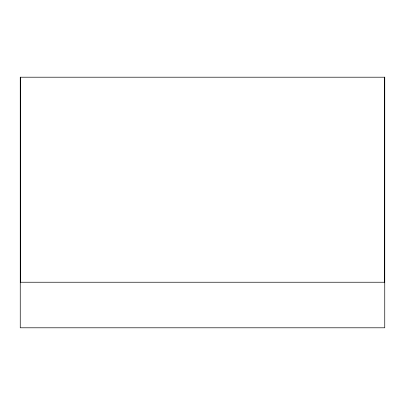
<?xml version="1.0" encoding="UTF-8"?>
<svg xmlns="http://www.w3.org/2000/svg" width="405" height="405" viewBox="0 0 405 405"><rect width="100%" height="100%" fill="white"/><g stroke="black" fill="none" stroke-linecap="round" stroke-linejoin="round"><path stroke-width="0.61" d="M384.634 77.203L384.639 282.234L20.361 282.234L20.361 77.203M384.75 77.203L20.25 77.203L20.25 327.797L384.75 327.797L384.75 77.203"/></g></svg>
